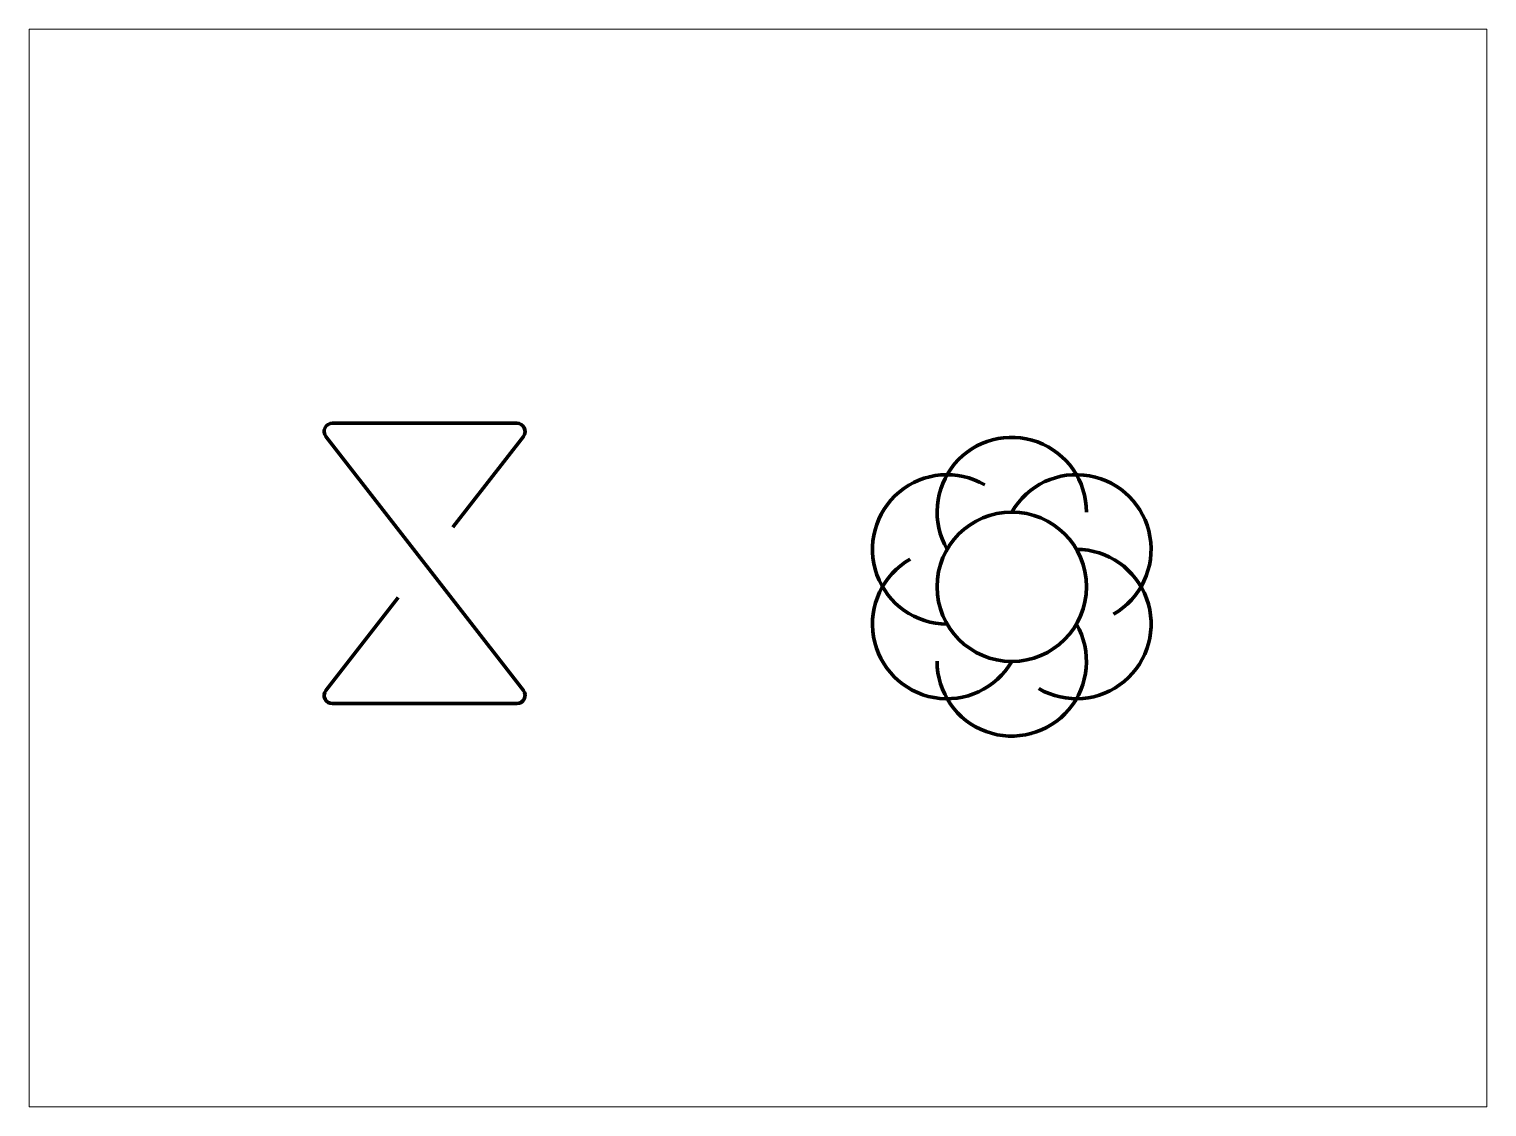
# Paper-space layout 'Layout1' of a CAD drawing. Header units: millimetres. Extents: x 36 to 253, y 16 to 177.
# The model-space entities are those that its viewports show. They can reach past a viewport. Long polylines and large blocks are cut down to what shows.
import ezdxf

# ---------------------------------------------------------------- set-up
doc = ezdxf.new("R2010")
doc.units = ezdxf.units.MM
doc.layers.add('Vector', color=7, linetype='Continuous', lineweight=211)

msp = doc.modelspace()

# ---------------------------------------------------------------- linework, layer by layer
at = {"layer": 'Vector'}
msp.add_lwpolyline([(39184.8, 10521.9), (39595.9, 11050.4, 0.624134), (39558.2, 11127.6), (38482, 11127.6, 0.624134), (38444.3, 11050.4), (39595.9, 9570, -0.624134), (39558.2, 9492.9), (38482, 9492.9, -0.624134), (38444.3, 9570), (38865.6, 10111.7)], format="xyb", dxfattribs=at)
msp.add_circle((42444.2, 10174.4), 435.4, dxfattribs=at)
msp.add_circle((42444.2, 10174.4), 435.4, dxfattribs=at)
for centre, start, end in [((42444.2, 10609.8), 359.75739, 210), ((42067.1, 10392.1), 59.75739, 270), ((42821.3, 10392.1), 299.75739, 150), ((42821.3, 9956.6), 239.75739, 90), ((42067.1, 9956.6), 119.75739, 330), ((42444.2, 9738.9), 179.75739, 30)]:
    msp.add_arc(centre, 435.4, start, end, dxfattribs=at)

psp = doc.layouts.get("Layout1")

# ---------------------------------------------------------------- viewports
at = {"layer": 'Vector'}
psp.add_viewport(center=(144.55, 96.2), size=(217.88, 161.0099), view_center_point=(40964.18, 10283.48), view_height=6282.4086, dxfattribs=at)

doc.saveas('drawing.dxf')
